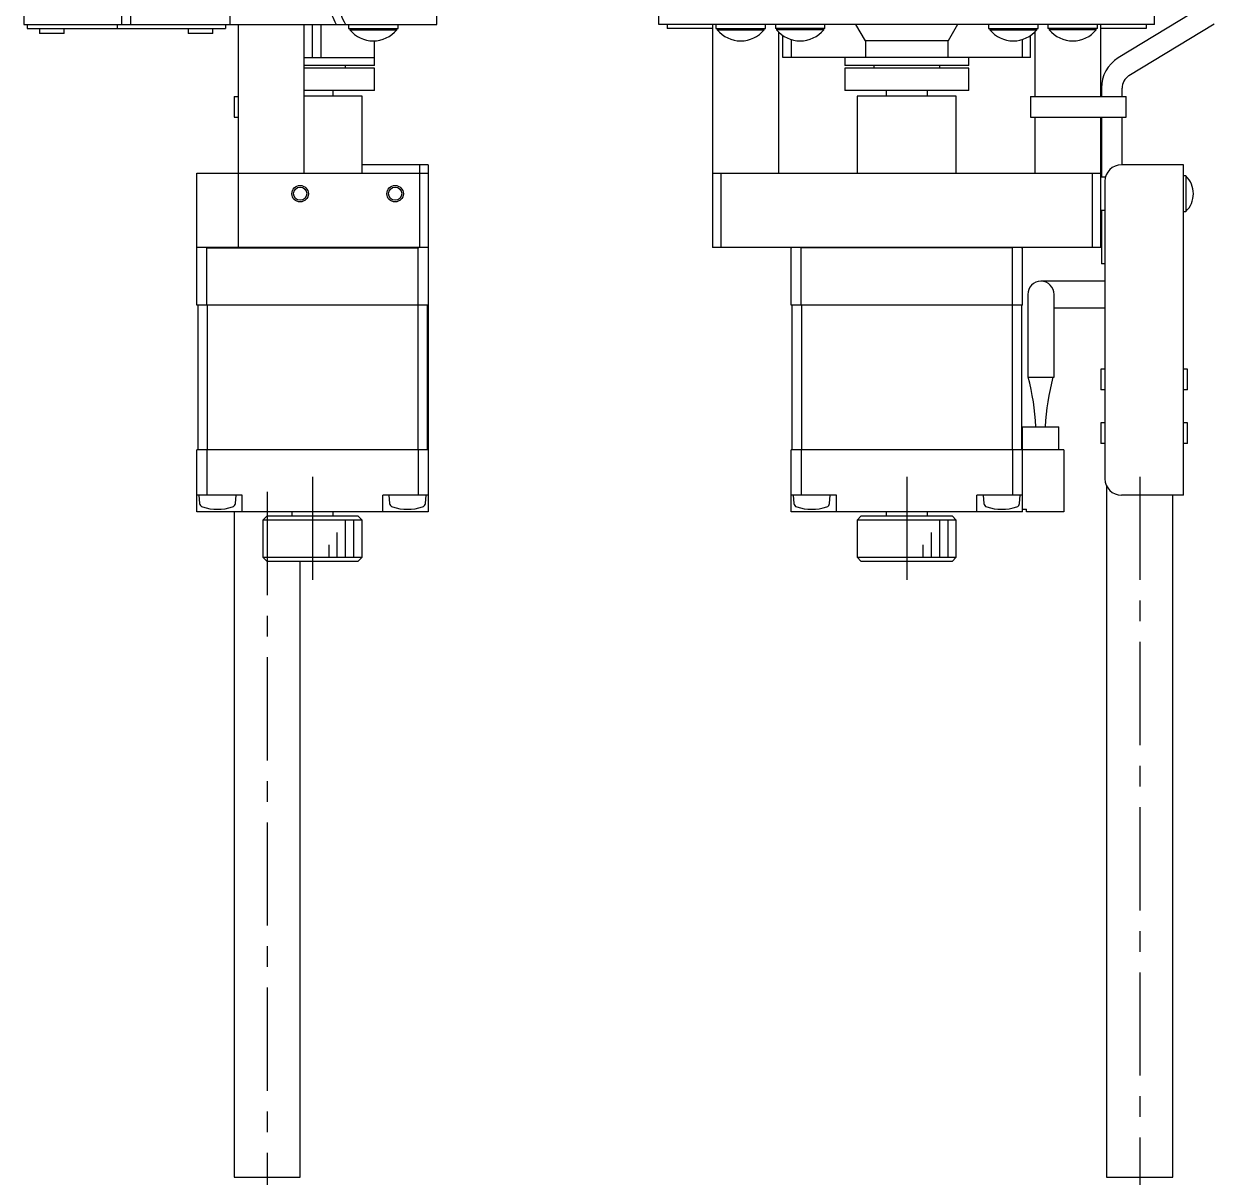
# Model space of a CAD drawing. Extents: x -269 to 423, y 17 to 487.
# Drawn here: x -264.8 to -120.7, y 202.9 to 342.5 of the extents above; entities that cross this region are included whole.
import ezdxf

# ---------------------------------------------------------------- set-up
doc = ezdxf.new("R2010")
doc.units = 0
doc.header["$LTSCALE"] = 10
doc.linetypes.add('CENTER', pattern=[2, 1.25, -0.25, 0.25, -0.25])
doc.layers.add('1', color=7, linetype='CONTINUOUS')

msp = doc.modelspace()

# ---------------------------------------------------------------- linework, layer by layer
at = {"layer": '1', "color": 7, "linetype": 'CONTINUOUS'}
for p, q in [((-239.833372, 342.411719), (-239.833372, 402.411719)), ((-214.833372, 342.411719), (-214.833372, 402.411719)), ((-187.942498, 342.411719), (-187.942498, 402.411719)), ((-127.942498, 342.411719), (-127.942498, 402.411719)), ((-252.961776, 342.411719), (-252.961776, 356.411719)), ((-264.833372, 352.411719), (-264.833372, 342.411719)), ((-251.904631, 347.411719), (-251.904631, 342.411719)), ((-122.017743, 344.614216), (-132.342799, 338.346267)), ((-264.833372, 342.411719), (-214.833372, 342.411719)), ((-264.433372, 342.411719), (-264.433372, 341.911719)), ((-264.433372, 341.911719), (-240.433372, 341.911719)), ((-262.933372, 341.911719), (-262.933372, 341.311719)), ((-259.933372, 341.311719), (-259.933372, 341.911719)), ((-253.494125, 341.911719), (-253.494125, 342.411719)), ((-244.933372, 341.911719), (-244.933372, 341.311719)), ((-241.933372, 341.311719), (-241.933372, 341.911719)), ((-240.433372, 342.411719), (-240.433372, 341.911719)), ((-238.883372, 342.411719), (-238.883372, 315.411719)), ((-230.883372, 324.411719), (-230.883372, 342.411719)), ((-229.883372, 338.411719), (-229.883372, 342.411719)), ((-228.883372, 342.411719), (-228.883372, 338.411719)), ((-225.524984, 342.411719), (-225.524984, 341.911719)), ((-225.524984, 341.911719), (-219.524984, 341.911719)), ((-225.374984, 341.911719), (-225.374984, 341.752164)), ((-225.374984, 341.752164), (-219.674984, 341.752164)), ((-219.674984, 341.752164), (-219.674984, 341.911719)), ((-219.524984, 341.911719), (-219.524984, 342.411719)), ((-127.942498, 342.411719), (-187.942498, 342.411719)), ((-186.942498, 342.411719), (-186.942498, 341.911719)), ((-181.442498, 341.911719), (-186.942498, 341.911719)), ((-181.442498, 342.411719), (-181.442498, 315.411719)), ((-181.042498, 342.411719), (-181.042498, 341.911719)), ((-181.042498, 341.911719), (-175.042498, 341.911719)), ((-180.892498, 341.911719), (-180.892498, 341.752164)), ((-180.892498, 341.752164), (-175.192498, 341.752164)), ((-175.192498, 341.752164), (-175.192498, 341.911719)), ((-175.042498, 341.911719), (-175.042498, 342.411719)), ((-173.842498, 342.411719), (-173.842498, 341.911719)), ((-167.842498, 341.911719), (-173.842498, 341.911719)), ((-173.692498, 341.911719), (-173.692498, 341.752164)), ((-167.992498, 341.752164), (-173.692498, 341.752164)), ((-167.992498, 341.752164), (-167.992498, 341.911719)), ((-167.842498, 341.911719), (-167.842498, 342.411719)), ((-162.942498, 340.411719), (-164.097199, 342.411719)), ((-151.787798, 342.411719), (-152.942498, 340.411719)), ((-148.042498, 342.411719), (-148.042498, 341.911719)), ((-148.042498, 341.911719), (-142.042498, 341.911719)), ((-147.892498, 341.911719), (-147.892498, 341.752164)), ((-147.892498, 341.752164), (-142.192498, 341.752164)), ((-142.192498, 341.752164), (-142.192498, 341.911719)), ((-142.042498, 341.911719), (-142.042498, 342.411719)), ((-140.842498, 342.411719), (-140.842498, 341.911719)), ((-134.842498, 341.911719), (-140.842498, 341.911719)), ((-140.692498, 341.911719), (-140.692498, 341.752164)), ((-134.992498, 341.752164), (-140.692498, 341.752164)), ((-134.992498, 341.752164), (-134.992498, 341.911719)), ((-134.842498, 341.911719), (-134.842498, 342.411719)), ((-134.442498, 333.661719), (-134.442498, 342.411719)), ((-128.942498, 341.911719), (-134.442498, 341.911719)), ((-131.04548, 336.209222), (-120.720424, 342.477171)), ((-128.942498, 342.411719), (-128.942498, 341.911719)), ((-259.933372, 341.311719), (-262.933372, 341.311719)), ((-241.933372, 341.311719), (-244.933372, 341.311719)), ((-222.385984, 340.414331), (-222.383372, 340.411719)), ((-222.383372, 337.411719), (-222.383372, 340.411719)), ((-173.442498, 324.411719), (-173.442498, 341.47923)), ((-172.942498, 338.411719), (-172.942498, 341.06541)), ((-171.942498, 340.579015), (-171.942498, 338.411719)), ((-152.942498, 340.411719), (-162.942498, 340.411719)), ((-162.942498, 340.411719), (-162.942498, 338.411719)), ((-152.942498, 338.411719), (-152.942498, 340.411719)), ((-143.942498, 338.411719), (-143.942498, 340.579015)), ((-142.942498, 338.411719), (-142.942498, 341.06541)), ((-142.442498, 341.47923), (-142.442498, 333.661719)), ((-230.883372, 338.411719), (-222.383372, 338.411719)), ((-222.383372, 337.411719), (-230.883372, 337.411719)), ((-225.883372, 337.111719), (-225.883372, 337.411719)), ((-142.942498, 338.411719), (-172.942498, 338.411719)), ((-165.442498, 338.411719), (-165.442498, 337.411719)), ((-150.442498, 337.411719), (-165.442498, 337.411719)), ((-161.942498, 337.411719), (-161.942498, 337.111719)), ((-153.942498, 337.111719), (-153.942498, 337.411719)), ((-150.442498, 337.411719), (-150.442498, 338.411719)), ((-222.383372, 337.111719), (-230.883372, 337.111719)), ((-222.383372, 334.411719), (-222.383372, 337.111719)), ((-150.442498, 337.111719), (-165.442498, 337.111719)), ((-165.442498, 337.111719), (-165.442498, 334.411719)), ((-150.442498, 334.411719), (-150.442498, 337.111719)), ((-222.383372, 334.411719), (-230.883372, 334.411719)), ((-227.383372, 333.711719), (-227.383372, 334.411719)), ((-150.442498, 334.411719), (-165.442498, 334.411719)), ((-160.442498, 334.411719), (-160.442498, 333.711719)), ((-155.442498, 333.711719), (-155.442498, 334.411719)), ((-134.370724, 334.679668), (-134.370724, 333.661719)), ((-131.870724, 333.661719), (-131.870724, 334.679668)), ((-239.383372, 333.661719), (-239.383372, 331.161719)), ((-239.383372, 333.661719), (-238.883372, 333.661719)), ((-223.883372, 333.711719), (-230.883372, 333.711719)), ((-223.883372, 324.411719), (-223.883372, 333.711719)), ((-151.942498, 333.711719), (-163.942498, 333.711719)), ((-163.942498, 333.711719), (-163.942498, 324.411719)), ((-151.942498, 324.411719), (-151.942498, 333.711719)), ((-142.942498, 333.661719), (-142.942498, 331.161719)), ((-142.942498, 333.661719), (-131.370724, 333.661719)), ((-131.370724, 331.161719), (-131.370724, 333.661719)), ((-239.383372, 331.161719), (-238.883372, 331.161719)), ((-142.942498, 331.161719), (-131.370724, 331.161719)), ((-142.442498, 331.161719), (-142.442498, 324.411719)), ((-134.442498, 315.411719), (-134.442498, 331.161719)), ((-134.370724, 331.161719), (-134.370724, 323.911719)), ((-131.870724, 325.411719), (-131.870724, 331.161719)), ((-243.883372, 315.411719), (-243.883372, 324.411719)), ((-243.883372, 324.411719), (-215.883372, 324.411719)), ((-215.883372, 325.411719), (-223.883372, 325.411719)), ((-216.883372, 315.411719), (-216.883372, 325.411719)), ((-215.883372, 325.411719), (-215.883372, 283.411719)), ((-181.442498, 324.411719), (-134.442498, 324.411719)), ((-180.442498, 324.411719), (-180.442498, 315.411719)), ((-135.442498, 315.411719), (-135.442498, 324.411719)), ((-124.442498, 325.411719), (-131.942498, 325.411719)), ((-124.442498, 285.411719), (-124.442498, 325.411719)), ((-133.87899, 323.911719), (-134.442498, 323.911719)), ((-133.942498, 323.411719), (-133.942498, 287.411719)), ((-124.150251, 324.061719), (-124.442498, 324.061719)), ((-124.150251, 324.061719), (-124.150251, 319.761719)), ((-134.442498, 319.911719), (-133.942498, 319.911719)), ((-134.370724, 319.911719), (-134.370724, 313.411719)), ((-124.442498, 319.761719), (-124.150251, 319.761719)), ((-243.833372, 315.411719), (-243.883372, 315.361719)), ((-215.883372, 315.411719), (-243.883372, 315.411719)), ((-243.883372, 308.411719), (-243.883372, 315.361719)), ((-242.683372, 315.311719), (-242.783372, 315.411719)), ((-217.083372, 315.311719), (-242.683372, 315.311719)), ((-242.683372, 308.411719), (-242.683372, 315.311719)), ((-216.983372, 315.411719), (-217.083372, 315.311719)), ((-217.083372, 308.411719), (-217.083372, 315.311719)), ((-215.933372, 315.411719), (-215.883372, 315.361719)), ((-134.442498, 315.411719), (-181.442498, 315.411719)), ((-171.842498, 315.411719), (-171.942498, 315.311719)), ((-171.942498, 308.411719), (-171.942498, 315.311719)), ((-170.742498, 315.361719), (-170.792498, 315.411719)), ((-145.142498, 315.361719), (-170.742498, 315.361719)), ((-170.742498, 308.411719), (-170.742498, 315.361719)), ((-145.092498, 315.411719), (-145.142498, 315.361719)), ((-145.142498, 308.411719), (-145.142498, 315.361719)), ((-144.042498, 315.411719), (-143.942498, 315.311719)), ((-143.942498, 308.411719), (-143.942498, 315.311719)), ((-133.942498, 313.411719), (-134.370724, 313.411719)), ((-133.942498, 311.311719), (-141.693969, 311.311719)), ((-215.883372, 308.411719), (-243.883372, 308.411719)), ((-243.783372, 308.411719), (-243.783372, 290.911719)), ((-242.64195, 308.411719), (-242.64195, 290.911719)), ((-217.124793, 308.411719), (-217.124793, 290.911719)), ((-215.983372, 308.411719), (-215.983372, 290.911719)), ((-143.942498, 308.411719), (-171.942498, 308.411719)), ((-171.842498, 308.411719), (-171.842498, 290.911719)), ((-170.701077, 308.411719), (-170.701077, 290.911719)), ((-145.18392, 308.411719), (-145.18392, 290.911719)), ((-144.042498, 308.411719), (-144.042498, 290.911719)), ((-143.293969, 309.711719), (-143.293969, 299.711719)), ((-140.093969, 299.711719), (-140.093969, 309.711719)), ((-140.093969, 308.111719), (-133.942498, 308.111719)), ((-134.442498, 300.661722), (-134.442499, 298.161722)), ((-133.942498, 300.661722), (-134.442498, 300.661722)), ((-123.942498, 300.661719), (-124.442498, 300.661719)), ((-123.942499, 298.161719), (-123.942498, 300.661719)), ((-143.293969, 299.711719), (-140.093969, 299.711719)), ((-133.942498, 298.161722), (-134.442499, 298.161722)), ((-123.942499, 298.161719), (-124.442498, 298.161719)), ((-134.442498, 294.161722), (-134.442499, 291.661722)), ((-133.942498, 294.161722), (-134.442498, 294.161722)), ((-123.942498, 294.161719), (-124.442498, 294.161719)), ((-123.942499, 291.661719), (-123.942498, 294.161719)), ((-143.942498, 293.711719), (-139.542498, 293.711719)), ((-143.942498, 283.411719), (-143.942498, 293.711719)), ((-139.542498, 290.911719), (-139.542498, 293.711719)), ((-133.942498, 291.661722), (-134.442499, 291.661722)), ((-123.942499, 291.661719), (-124.442498, 291.661719)), ((-243.883372, 283.411719), (-243.883372, 290.911719)), ((-215.883372, 290.911719), (-243.883372, 290.911719)), ((-242.683372, 290.911719), (-242.683372, 285.411719)), ((-217.083372, 290.911719), (-217.083372, 285.411719)), ((-138.942498, 290.911719), (-171.942498, 290.911719)), ((-171.942498, 283.411719), (-171.942498, 290.911719)), ((-170.742498, 290.911719), (-170.742498, 285.411719)), ((-145.142498, 290.911719), (-145.142498, 285.411719)), ((-138.942498, 290.911719), (-138.942498, 283.411719)), ((-238.383372, 285.411719), (-243.883372, 285.411719)), ((-243.633372, 285.411719), (-243.547171, 284.426439)), ((-239.219573, 284.426439), (-239.133372, 285.411719)), ((-238.383372, 283.411719), (-238.383372, 285.411719)), ((-221.383372, 283.411719), (-221.383372, 285.411719)), ((-215.883372, 285.411719), (-221.383372, 285.411719)), ((-220.633372, 285.411719), (-220.547171, 284.426439)), ((-216.219573, 284.426439), (-216.133372, 285.411719)), ((-166.442498, 285.411719), (-171.942498, 285.411719)), ((-171.692498, 285.411719), (-171.606298, 284.426439)), ((-167.278699, 284.426439), (-167.192498, 285.411719)), ((-166.442498, 283.411719), (-166.442498, 285.411719)), ((-149.442498, 283.411719), (-149.442498, 285.411719)), ((-143.942498, 285.411719), (-149.442498, 285.411719)), ((-148.692498, 285.411719), (-148.606298, 284.426439)), ((-144.278699, 284.426439), (-144.192498, 285.411719)), ((-133.742498, 286.539939), (-133.742498, 202.869379)), ((-124.442498, 285.411719), (-131.942498, 285.411719)), ((-125.742498, 202.869379), (-125.742498, 285.411719)), ((-215.883372, 283.411719), (-243.883372, 283.411719)), ((-239.383372, 283.411719), (-239.383372, 202.869379)), ((-235.383372, 282.911719), (-235.883372, 282.411719)), ((-235.383372, 282.911719), (-224.383372, 282.911719)), ((-232.383372, 283.411719), (-232.383372, 282.911719)), ((-227.383372, 282.911719), (-227.383372, 283.411719)), ((-223.883372, 282.411719), (-224.383372, 282.911719)), ((-143.942498, 283.411719), (-171.942498, 283.411719)), ((-163.442498, 282.911719), (-163.942498, 282.411719)), ((-163.442498, 282.911719), (-152.442498, 282.911719)), ((-160.442498, 283.411719), (-160.442498, 282.911719)), ((-155.442498, 282.911719), (-155.442498, 283.411719)), ((-151.942498, 282.411719), (-152.442498, 282.911719)), ((-143.942498, 283.711719), (-143.442498, 283.711719)), ((-143.442498, 283.411719), (-143.442498, 283.711719)), ((-138.942498, 283.411719), (-143.442498, 283.411719)), ((-223.883372, 282.411719), (-235.883372, 282.411719)), ((-235.883372, 282.411719), (-235.883372, 277.911719)), ((-223.883372, 277.911719), (-223.883372, 282.411719)), ((-151.942498, 282.411719), (-163.942498, 282.411719)), ((-163.942498, 282.411719), (-163.942498, 277.911719)), ((-151.942498, 277.911719), (-151.942498, 282.411719)), ((-235.883372, 277.911719), (-223.883372, 277.911719)), ((-235.883372, 277.911719), (-235.383372, 277.411719)), ((-224.383372, 277.411719), (-235.383372, 277.411719)), ((-231.383372, 202.869379), (-231.383372, 277.411719)), ((-224.383372, 277.411719), (-223.883372, 277.911719)), ((-163.942498, 277.911719), (-151.942498, 277.911719)), ((-163.942498, 277.911719), (-163.442498, 277.411719)), ((-152.442498, 277.411719), (-163.442498, 277.411719)), ((-152.442498, 277.411719), (-151.942498, 277.911719)), ((-239.383372, 202.869379), (-231.383372, 202.869379)), ((-133.742498, 202.869379), (-125.742498, 202.869379))]:
    msp.add_line(p, q, dxfattribs=at)
at = {"layer": '1', "color": 4, "linetype": 'CENTER'}
for p, q in [((-229.883372, 287.66172), (-229.883372, 272.66172)), ((-157.942498, 287.66172), (-157.942498, 272.66172)), ((-129.742498, 287.66172), (-129.742498, 152.66172)), ((-235.383372, 285.821182), (-235.383372, 152.66172))]:
    msp.add_line(p, q, dxfattribs=at)
at = {"layer": '1', "color": 9, "linetype": 'CONTINUOUS'}
for p, q in [((-225.883372, 277.911719), (-225.883372, 282.411719)), ((-224.883372, 277.911719), (-224.883372, 282.411719)), ((-153.942498, 277.911719), (-153.942498, 282.411719)), ((-152.942498, 277.911719), (-152.942498, 282.411719)), ((-226.883372, 277.911719), (-226.883372, 280.911719)), ((-154.942498, 277.911719), (-154.942498, 280.911719)), ((-227.883372, 277.911719), (-227.883372, 279.411719)), ((-155.942498, 277.911719), (-155.942498, 279.411719))]:
    msp.add_line(p, q, dxfattribs=at)
for centre in [(-231.383372, 321.911719), (-219.883372, 321.911719)]:
    msp.add_circle(centre, 1, dxfattribs=at)
at = {"layer": '1', "color": 7, "linetype": 'CONTINUOUS'}
for centre in [(-231.383372, 321.911719), (-219.883372, 321.911719)]:
    msp.add_circle(centre, 0.8, dxfattribs=at)
for centre, radius, start, end in [((-164.883372, 372.411719), 69, 203.605063, 205.771462), ((-164.883372, 372.411719), 68, 205.081905, 206.178969), ((-222.524984, 344.111719), 3.7, 219.621835, 320.378166), ((-178.042498, 344.111719), 3.7, 219.621835, 320.378165), ((-170.842498, 344.111719), 3.7, 219.621835, 320.378165), ((-145.042498, 344.111719), 3.7, 219.621835, 320.378165), ((-137.842498, 344.111719), 3.7, 219.621835, 320.378165), ((-130.093015, 334.707852), 4.277802, 121.730235, 180.377493), ((-130.081692, 334.701827), 1.789169, 122.593748, 180.709615), ((-131.942498, 323.411719), 2, 90, 180), ((-126.242498, 321.911719), 3, 314.220044, 45.779956), ((-141.693969, 309.711719), 1.6, 0, 180), ((-171.153076, 292.255068), 28.889479, 2.890166, 14.957921), ((-112.604161, 292.297816), 28.615444, 164.984078, 177.167835), ((-131.942498, 287.411719), 2, 180, 270), ((-243.049074, 284.470017), 0.5, 185, 252.370845), ((-241.383372, 289.711719), 6, 252.370845, 287.629155), ((-239.71767, 284.470017), 0.5, 287.629155, 355), ((-220.049074, 284.470017), 0.5, 185, 252.370845), ((-218.383372, 289.711719), 6, 252.370845, 287.629155), ((-216.71767, 284.470017), 0.5, 287.629155, 355), ((-171.1082, 284.470017), 0.5, 185, 252.370845), ((-169.442498, 289.711719), 6, 252.370845, 287.629155), ((-167.776797, 284.470017), 0.5, 287.629155, 355), ((-148.1082, 284.470017), 0.5, 185, 252.370845), ((-146.442498, 289.711719), 6, 252.370845, 287.629155), ((-144.776797, 284.470017), 0.5, 287.629155, 355)]:
    msp.add_arc(centre, radius, start, end, dxfattribs=at)

doc.saveas('drawing.dxf')
